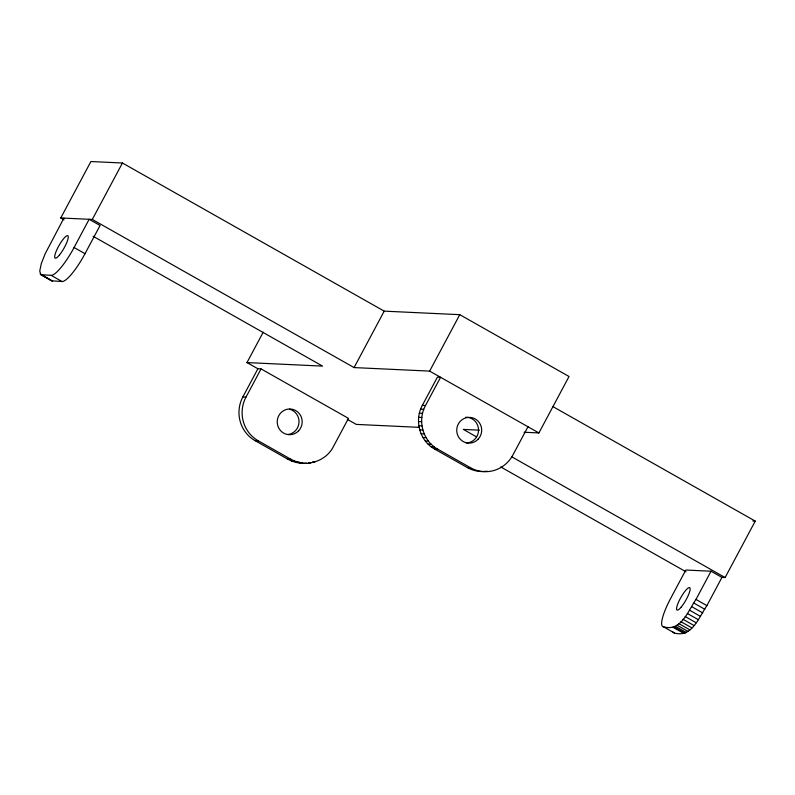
<?xml version="1.0" encoding="UTF-8"?>
<svg xmlns="http://www.w3.org/2000/svg" width="795" height="795" viewBox="0 0 795 795"><rect width="100%" height="100%" fill="white"/><g stroke="black" fill="none" stroke-linecap="round" stroke-linejoin="round"><path stroke-width="1.19" d="M487.116 471.167A32.178 31.194 -87.3 0 1 467.371 467.589L434.597 449.036C419.601 440.837 414.086 420.177 422.344 405.361L437.409 377.148L440.569 377.297L425.504 405.51C417.236 420.326 422.751 440.986 437.747 449.185L470.531 467.738A32.178 31.194 -87.3 0 0 512.904 454.978L527.979 426.756M63.998 219.798L60.768 217.969L90.898 161.534L122.44 163.005L384.214 311.143L459.778 314.671L569.031 376.502L538.901 432.937L524.034 432.241M63.918 218.118L45.226 253.645L41.31 263.582L39.75 270.956L40.774 274.623L51.695 280.814L62.06 281.539A32.178 7.085 -60.5 0 0 85.015 253.694L100.081 225.472L89.149 219.291L74.084 247.513A32.178 7.085 -60.5 0 1 51.138 275.358L40.774 274.623M60.768 217.969L92.309 219.44L122.44 163.005M257.908 368.761L242.843 396.973A32.178 31.194 -87.3 0 0 255.096 440.649L287.87 459.202C303.233 467.798 325.304 462.879 333.403 446.591L348.468 418.369L261.068 368.91L257.908 368.761L246.987 362.58L263.215 332.191M299.467 462.968L302.627 463.117L294.716 461.12L291.02 459.351L258.246 440.798A32.178 31.194 -87.3 0 1 245.993 397.122L261.068 368.91M92.309 219.44L354.083 367.578L384.214 311.143M354.083 367.578L429.638 371.106L459.778 314.671M711.038 571.217L685.807 570.035L670.742 598.257A32.178 7.085 -60.5 0 0 663.557 626.838C681.136 631.916 688.202 610.63 695.973 599.44L711.038 571.217L721.959 577.399L725.12 577.548L755.25 521.113L552.724 406.503M663.557 626.838L674.488 633.029C692.057 638.097 699.123 616.811 706.894 605.621L721.959 577.399M246.987 362.58L322.541 366.107L93.085 236.254M242.843 396.973L245.993 397.122M422.344 405.361L425.504 405.51M420.615 409.177L423.765 409.326M419.372 413.191L422.533 413.34M418.657 417.335L421.817 417.484M418.468 421.539L421.628 421.688M418.816 425.732L421.976 425.882M419.422 427.362L356.249 424.401L347.306 419.343M479.445 430.165L463.346 429.409L476.265 436.723M419.69 429.847L422.851 429.986M421.082 433.802L424.232 433.941M422.96 437.528L426.11 437.677M425.285 440.977L428.445 441.126M428.038 444.077L431.188 444.226M431.158 446.78L434.309 446.929M255.096 440.649L258.246 440.798M434.597 449.036L437.747 449.185M287.87 459.202L291.02 459.351M467.371 467.589L470.531 467.738M291.566 460.971L294.716 461.12M312.654 461.915L314.75 462.014M295.452 462.243L298.612 462.382M308.669 462.829L310.766 462.928M303.551 463.147L306.701 463.296M752.825 521.003L755.25 521.113M429.638 371.106L538.901 432.937M511.821 456.847L725.12 577.548M500.751 466.953L686.035 571.804M74.084 247.513L85.015 253.694M695.973 599.44L706.894 605.621M693.936 603.117L704.867 609.298M691.799 606.724L702.73 612.905M689.603 610.202L700.534 616.393M687.377 613.492L698.308 619.683M685.171 616.532L696.092 622.723M683.004 619.285L693.936 625.466M680.937 621.68L691.859 627.861M678.98 623.687L689.911 629.869M677.181 625.277L688.112 631.459M675.571 626.42L686.502 632.601M674.18 627.096L685.101 633.277M51.138 275.358L62.06 281.539M673.017 627.285L683.948 633.466M40.148 273.858L51.695 280.814M41.678 274.921L52.599 281.102M465.81 417.226A12.869 12.482 -87.3 0 1 478.53 429.807A12.869 12.482 -87.3 0 1 466.297 442.964M289.539 409.206A12.869 12.482 -87.3 0 1 287.879 434.497M674.488 633.029A32.178 7.085 -60.5 0 1 672.958 631.965M59.436 255.006A12.869 2.832 -60.5 0 0 68.112 236.055A12.869 2.832 -60.5 0 0 56.862 249.7A12.869 2.832 -60.5 0 0 59.436 255.006M478.202 439.138A12.869 12.482 -87.3 0 0 472.2 417.743A12.869 12.482 -87.3 0 0 457.214 433.851A12.869 12.482 -87.3 0 0 478.202 439.138M298.691 430.751A12.869 12.482 -87.3 0 0 292.699 409.355A12.869 12.482 -87.3 0 0 277.713 425.464A12.869 12.482 -87.3 0 0 298.691 430.751M681.325 606.933A12.869 2.832 -60.5 0 0 689.99 587.982A12.869 2.832 -60.5 0 0 678.751 601.626A12.869 2.832 -60.5 0 0 681.325 606.933"/></g></svg>
